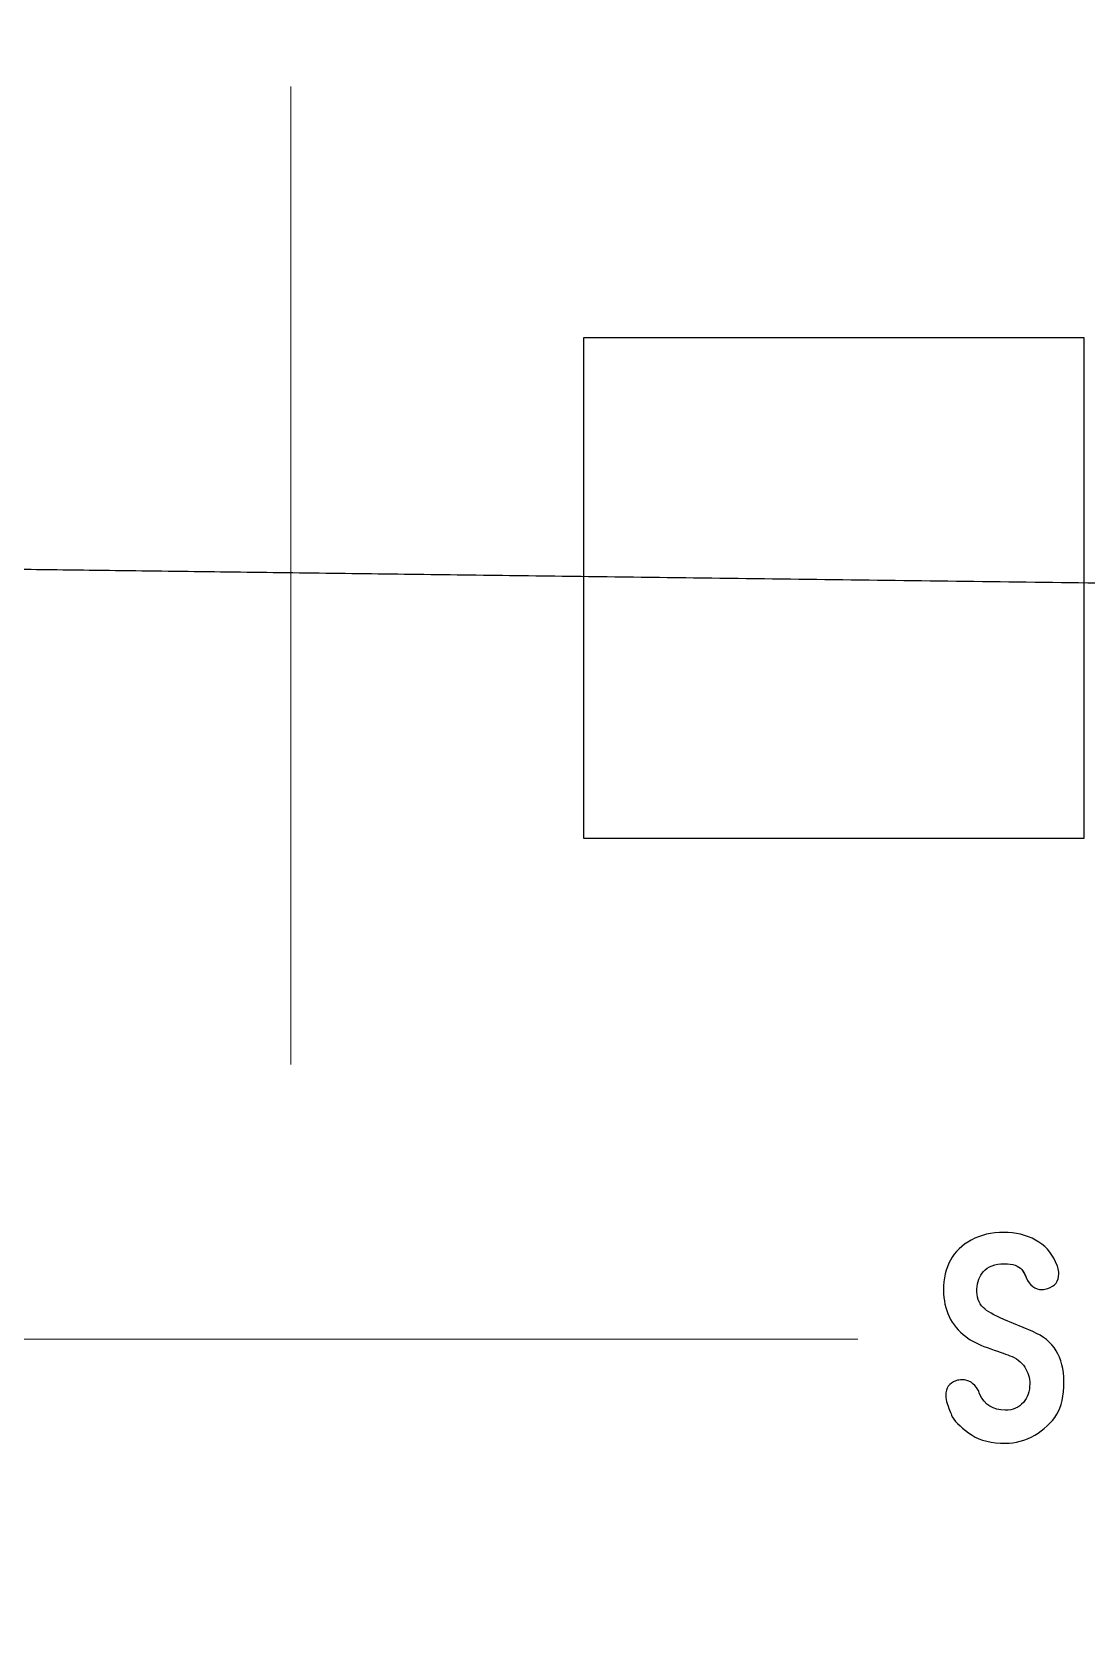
# Model space of a CAD drawing. Header units: millimetres. Extents: x -337 to -166, y 185 to 501.
# Drawn here: x -280.28 to -260.89, y 430.57 to 460.02 of the extents above; entities that cross this region are included whole.
import ezdxf

# ---------------------------------------------------------------- set-up
doc = ezdxf.new("R2010")
doc.units = ezdxf.units.MM
doc.header["$MEASUREMENT"] = 0
doc.layers.add('Layer 1', color=7, linetype='Continuous')

msp = doc.modelspace()

# ---------------------------------------------------------------- linework, layer by layer
at = {"layer": 'Layer 1', "color": 250}
for points in [[(-311.1169, 450.5194), (-311.1169, 450.5194), (-166.2022, 448.6773), (-166.2022, 448.6773), (-166.2022, 448.6773), (-166.2022, 448.6773), (-166.159, 460.3058), (-166.159, 460.3058), (-166.159, 460.3058), (-166.159, 460.8543), (-166.5537, 461.48), (-167.1023, 461.48), (-167.1023, 461.48), (-167.1023, 461.48), (-170.6737, 461.4801), (-170.6737, 461.4801), (-170.6737, 461.4801), (-170.6737, 461.4801), (-170.6739, 461.4805), (-170.6739, 461.4805), (-170.6739, 461.4805), (-170.7003, 461.4801), (-170.7268, 461.4795), (-170.7533, 461.4795), (-170.7533, 461.4795), (-170.7533, 461.4795), (-170.7731, 461.4793), (-170.7731, 461.4793), (-170.7731, 461.4793), (-174.1442, 461.4811), (-176.8765, 464.2387), (-176.8765, 467.6341), (-176.8765, 467.6341), (-176.8765, 471.0327), (-174.139, 473.7887), (-170.7638, 473.7887), (-170.7638, 473.7887), (-170.7337, 473.7888), (-170.7038, 473.7887), (-170.6737, 473.7879), (-170.6737, 473.7879), (-170.6737, 473.7879), (-170.6737, 473.7888), (-170.6737, 473.7888), (-170.6737, 473.7888), (-170.6737, 473.7888), (-167.2022, 473.7888), (-167.2022, 473.7888), (-167.2022, 473.7888), (-166.654, 473.7888), (-166.2023, 474.2404), (-166.2023, 474.7886), (-166.2023, 474.7886), (-166.2023, 474.7886), (-166.2022, 488.8965), (-166.2022, 488.8965), (-166.2022, 488.8965), (-166.2022, 489.4447), (-166.655, 489.8963), (-167.2023, 489.8963), (-167.2023, 489.8963), (-167.2023, 489.8963), (-170.6737, 489.8964), (-170.6737, 489.8964), (-170.6737, 489.8964), (-170.6737, 489.8964), (-170.6739, 489.8978), (-170.6739, 489.8978), (-170.6739, 489.8978), (-170.7038, 489.8972), (-170.7336, 489.8963), (-170.7638, 489.8963), (-170.7638, 489.8963), (-174.1391, 489.8964), (-176.8764, 492.0528), (-176.8764, 495.4512), (-176.8764, 495.4512), (-176.8764, 495.4512), (-176.8871, 499.6101), (-176.8871, 499.6101), (-176.8871, 499.6101), (-176.8871, 500.1598), (-177.3387, 500.6093), (-177.8871, 500.6093), (-177.8871, 500.6093), (-177.8871, 500.6093), (-300.517, 500.6094), (-300.517, 500.6094), (-300.517, 500.6094), (-300.7905, 500.6094), (-301.03, 500.5107), (-301.2245, 500.3161), (-301.2245, 500.3161), (-301.419, 500.1217), (-301.517, 499.8838), (-301.517, 499.6082), (-301.517, 499.6082), (-301.517, 499.6082), (-301.5018, 496.2474), (-301.5018, 496.2474), (-301.5018, 496.2474), (-301.5018, 492.8485), (-304.239, 490.6923), (-307.6143, 490.6923), (-307.6143, 490.6923), (-307.6444, 490.6923), (-307.6744, 490.6931), (-307.7041, 490.6939), (-307.7041, 490.6939), (-307.7041, 490.6939), (-307.7041, 490.6923), (-307.7041, 490.6923), (-307.7041, 490.6923), (-307.7041, 490.6923), (-310.1021, 490.6923), (-310.1021, 490.6923), (-310.1021, 490.6923), (-310.6505, 490.6923), (-311.1021, 490.2407), (-311.1021, 489.6923), (-311.1021, 489.6923), (-311.1021, 489.6923), (-311.1021, 474.7856), (-311.1021, 474.7856), (-311.1021, 474.7856), (-311.1021, 474.2373), (-310.6504, 473.7856), (-310.1021, 473.7856), (-310.1021, 473.7856), (-310.1021, 473.7856), (-307.7041, 473.7856), (-307.7041, 473.7856), (-307.7041, 473.7856), (-307.7041, 473.7856), (-307.7043, 473.7838), (-307.7043, 473.7838), (-307.7043, 473.7838), (-307.6756, 473.7844), (-307.6466, 473.7854), (-307.6178, 473.785), (-307.6178, 473.785), (-307.6178, 473.785), (-307.6016, 473.7849), (-307.6016, 473.7849), (-307.6016, 473.7849), (-304.2321, 473.7815), (-301.5018, 471.0247), (-301.5018, 467.6299), (-301.5018, 467.6299), (-301.5018, 464.2315), (-304.239, 461.4752), (-307.6143, 461.4752), (-307.6143, 461.4752), (-307.6444, 461.4754), (-307.6744, 461.476), (-307.7041, 461.4768), (-307.7041, 461.4768), (-307.7041, 461.4768), (-307.7041, 461.4754), (-307.7041, 461.4754), (-307.7041, 461.4754), (-307.7041, 461.4754), (-310.1021, 461.4754), (-310.1021, 461.4754), (-310.1021, 461.4754), (-310.6509, 461.4754), (-311.1021, 461.0239), (-311.1021, 460.4752), (-311.1021, 460.4752), (-311.1021, 460.4752), (-311.1169, 450.5194), (-311.1169, 450.5194)], [(-311.1169, 450.5214), (-311.1169, 450.5214), (-166.2022, 448.6773), (-166.2022, 448.6773), (-166.2022, 448.6773), (-166.2022, 448.6773), (-166.2022, 441.2629), (-166.2022, 441.2629), (-166.2022, 441.2629), (-166.2022, 440.7156), (-166.6526, 440.2628), (-167.2023, 440.2628), (-167.2023, 440.2628), (-167.2023, 440.2628), (-170.6737, 440.2628), (-170.6737, 440.2628), (-170.6737, 440.2628), (-170.6737, 440.2628), (-170.6739, 440.2624), (-170.6739, 440.2624), (-170.6739, 440.2624), (-170.7003, 440.2628), (-170.7268, 440.2633), (-170.7533, 440.2633), (-170.7533, 440.2633), (-170.7533, 440.2633), (-170.7731, 440.2635), (-170.7731, 440.2635), (-170.7731, 440.2635), (-174.1442, 440.2612), (-176.8765, 437.5041), (-176.8765, 434.1087), (-176.8765, 434.1087), (-176.8765, 430.7102), (-174.139, 427.9541), (-170.7638, 427.9541), (-170.7638, 427.9541), (-170.7337, 427.9541), (-170.7038, 427.9541), (-170.6737, 427.9549), (-170.6737, 427.9549), (-170.6737, 427.9549), (-170.6737, 427.9541), (-170.6737, 427.9541), (-170.6737, 427.9541), (-170.6737, 427.9541), (-167.2022, 427.9541), (-167.2022, 427.9541), (-167.2022, 427.9541), (-166.654, 427.9541), (-166.2023, 427.4996), (-166.2023, 426.9542), (-166.2023, 426.9542), (-166.2023, 426.9542), (-166.2022, 412.3466), (-166.2022, 412.3466), (-166.2022, 412.3466), (-166.2022, 411.8011), (-166.6543, 411.3465), (-167.2023, 411.3465), (-167.2023, 411.3465), (-167.2023, 411.3465), (-170.6737, 411.3467), (-170.6737, 411.3467), (-170.6737, 411.3467), (-170.6737, 411.3467), (-170.6739, 411.3451), (-170.6739, 411.3451), (-170.6739, 411.3451), (-170.7038, 411.3459), (-170.7336, 411.3465), (-170.7638, 411.3465), (-170.7638, 411.3465), (-174.1391, 411.3467), (-176.8764, 408.59), (-176.8764, 405.1916), (-176.8764, 405.1916), (-176.8764, 405.1916), (-176.8871, 401.4329), (-176.8871, 401.4329), (-176.8871, 401.4329), (-176.8871, 400.8833), (-177.3394, 400.4335), (-177.8871, 400.4335), (-177.8871, 400.4335), (-177.8871, 400.4335), (-299.817, 400.4336), (-299.817, 400.4336), (-299.817, 400.4336), (-300.0898, 400.4336), (-300.33, 400.5321), (-300.5245, 400.7267), (-300.5245, 400.7267), (-300.719, 400.9214), (-300.817, 401.159), (-300.817, 401.4346), (-300.817, 401.4346), (-300.817, 401.4346), (-300.8018, 405.5958), (-300.8018, 405.5958), (-300.8018, 405.5958), (-300.8018, 408.9944), (-303.539, 411.7505), (-306.9143, 411.7505), (-306.9143, 411.7505), (-306.9444, 411.7505), (-306.9744, 411.7497), (-307.0041, 411.7489), (-307.0041, 411.7489), (-307.0041, 411.7489), (-307.0041, 411.7505), (-307.0041, 411.7505), (-307.0041, 411.7505), (-307.0041, 411.7505), (-310.2021, 411.7505), (-310.2021, 411.7505), (-310.2021, 411.7505), (-310.7504, 411.7505), (-311.2021, 412.1997), (-311.2021, 412.7505), (-311.2021, 412.7505), (-311.2021, 412.7505), (-311.2021, 426.9574), (-311.2021, 426.9574), (-311.2021, 426.9574), (-311.2021, 427.508), (-310.7504, 427.9572), (-310.2021, 427.9572), (-310.2021, 427.9572), (-310.2021, 427.9572), (-307.0041, 427.9573), (-307.0041, 427.9573), (-307.0041, 427.9573), (-307.0041, 427.9573), (-307.0043, 427.9593), (-307.0043, 427.9593), (-307.0043, 427.9593), (-306.9756, 427.9587), (-306.9466, 427.9574), (-306.9178, 427.9578), (-306.9178, 427.9578), (-306.9178, 427.9578), (-306.9016, 427.9579), (-306.9016, 427.9579), (-306.9016, 427.9579), (-303.5321, 427.9617), (-300.8018, 430.7181), (-300.8018, 434.1129), (-300.8018, 434.1129), (-300.8018, 437.5117), (-303.539, 440.2676), (-306.9143, 440.2676), (-306.9143, 440.2676), (-306.9444, 440.2678), (-306.9744, 440.2668), (-307.0041, 440.266), (-307.0041, 440.266), (-307.0041, 440.266), (-307.0041, 440.2678), (-307.0041, 440.2678), (-307.0041, 440.2678), (-307.0041, 440.2678), (-310.1021, 440.2678), (-310.1021, 440.2678), (-310.1021, 440.2678), (-310.6511, 440.2678), (-311.1021, 440.7169), (-311.1021, 441.2676), (-311.1021, 441.2676), (-311.1021, 441.2676), (-311.1169, 450.5214), (-311.1169, 450.5214)]]:
    msp.add_open_spline(points, degree=3, knots=[0, 0, 0, 0, 0.0227273, 0.0227273, 0.0227273, 0.0227273, 0.0454545, 0.0454545, 0.0454545, 0.0454545, 0.0681818, 0.0681818, 0.0681818, 0.0681818, 0.0909091, 0.0909091, 0.0909091, 0.0909091, 0.1136364, 0.1136364, 0.1136364, 0.1136364, 0.1363636, 0.1363636, 0.1363636, 0.1363636, 0.1590909, 0.1590909, 0.1590909, 0.1590909, 0.1818182, 0.1818182, 0.1818182, 0.1818182, 0.2045455, 0.2045455, 0.2045455, 0.2045455, 0.2272727, 0.2272727, 0.2272727, 0.2272727, 0.25, 0.25, 0.25, 0.25, 0.2727273, 0.2727273, 0.2727273, 0.2727273, 0.2954545, 0.2954545, 0.2954545, 0.2954545, 0.3181818, 0.3181818, 0.3181818, 0.3181818, 0.3409091, 0.3409091, 0.3409091, 0.3409091, 0.3636364, 0.3636364, 0.3636364, 0.3636364, 0.3863636, 0.3863636, 0.3863636, 0.3863636, 0.4090909, 0.4090909, 0.4090909, 0.4090909, 0.4318182, 0.4318182, 0.4318182, 0.4318182, 0.4545455, 0.4545455, 0.4545455, 0.4545455, 0.4772727, 0.4772727, 0.4772727, 0.4772727, 0.5, 0.5, 0.5, 0.5, 0.5227273, 0.5227273, 0.5227273, 0.5227273, 0.5454545, 0.5454545, 0.5454545, 0.5454545, 0.5681818, 0.5681818, 0.5681818, 0.5681818, 0.5909091, 0.5909091, 0.5909091, 0.5909091, 0.6136364, 0.6136364, 0.6136364, 0.6136364, 0.6363636, 0.6363636, 0.6363636, 0.6363636, 0.6590909, 0.6590909, 0.6590909, 0.6590909, 0.6818182, 0.6818182, 0.6818182, 0.6818182, 0.7045455, 0.7045455, 0.7045455, 0.7045455, 0.7272727, 0.7272727, 0.7272727, 0.7272727, 0.75, 0.75, 0.75, 0.75, 0.7727273, 0.7727273, 0.7727273, 0.7727273, 0.7954545, 0.7954545, 0.7954545, 0.7954545, 0.8181818, 0.8181818, 0.8181818, 0.8181818, 0.8409091, 0.8409091, 0.8409091, 0.8409091, 0.8636364, 0.8636364, 0.8636364, 0.8636364, 0.8863636, 0.8863636, 0.8863636, 0.8863636, 0.9090909, 0.9090909, 0.9090909, 0.9090909, 0.9318182, 0.9318182, 0.9318182, 0.9318182, 0.9545455, 0.9545455, 0.9545455, 0.9545455, 1, 1, 1, 1], dxfattribs=at)
at = {"layer": 'Layer 1', "color": 7, "lineweight": 9}
for points in [[(-275.5258, 441.0292), (-275.5258, 441.0292), (-275.5258, 459.0149), (-275.5258, 459.0149)], [(-297.0852, 435.9785), (-297.0852, 435.9785), (-265.1019, 435.9785), (-265.1019, 435.9785)]]:
    msp.add_open_spline(points, degree=3, dxfattribs=at)
at = {"layer": 'Layer 1', "color": 7}
for points, knots in [([(-270.1436, 454.3921), (-270.1436, 454.3921), (-260.9436, 454.3921), (-260.9436, 454.3921), (-260.9436, 454.3921), (-260.9436, 454.3921), (-260.9436, 445.1922), (-260.9436, 445.1922), (-260.9436, 445.1922), (-260.9436, 445.1922), (-270.1436, 445.1922), (-270.1436, 445.1922), (-270.1436, 445.1922), (-270.1436, 445.1922), (-270.1436, 454.3921), (-270.1436, 454.3921)], [0, 0, 0, 0, 0.2, 0.2, 0.2, 0.2, 0.4, 0.4, 0.4, 0.4, 0.6, 0.6, 0.6, 0.6, 1, 1, 1, 1]), ([(-261.4455, 434.5966), (-261.5475, 434.4375), (-261.683, 434.3093), (-261.8519, 434.2122), (-261.8519, 434.2122), (-262.0257, 434.1118), (-262.2052, 434.0612), (-262.3896, 434.0612), (-262.3896, 434.0612), (-262.645, 434.0612), (-262.8499, 434.1118), (-263.0041, 434.2122), (-263.0041, 434.2122), (-263.1779, 434.3249), (-263.2995, 434.4374), (-263.368, 434.5492), (-263.368, 434.5492), (-263.3819, 434.5746), (-263.4129, 434.6552), (-263.461, 434.7907), (-263.461, 434.7907), (-263.4782, 434.8397), (-263.4871, 434.8911), (-263.4871, 434.9433), (-263.4871, 434.9433), (-263.4871, 435.0788), (-263.4251, 435.1685), (-263.3011, 435.2109), (-263.3011, 435.2109), (-263.2627, 435.2241), (-263.2252, 435.2305), (-263.1885, 435.2305), (-263.1885, 435.2305), (-263.0677, 435.2306), (-262.9682, 435.1677), (-262.8898, 435.0412), (-262.8898, 435.0412), (-262.8898, 435.0306), (-262.8792, 435.0028), (-262.8588, 434.9604), (-262.8588, 434.9604), (-262.7683, 434.7671), (-262.6124, 434.6707), (-262.3929, 434.6707), (-262.3929, 434.6707), (-262.2542, 434.6708), (-262.1432, 434.7181), (-262.0608, 434.8119), (-262.0608, 434.8119), (-261.9825, 434.8992), (-261.9433, 435.0143), (-261.9433, 435.1563), (-261.9433, 435.1563), (-261.9433, 435.2673), (-261.9735, 435.3692), (-262.0339, 435.4622), (-262.0339, 435.4622), (-262.1008, 435.5626), (-262.1938, 435.6328), (-262.3113, 435.6728), (-262.3113, 435.6728), (-262.4035, 435.7081), (-262.5422, 435.7576), (-262.7275, 435.8229), (-262.7275, 435.8229), (-262.8849, 435.8777), (-263.0155, 435.9445), (-263.1191, 436.0236), (-263.1191, 436.0236), (-263.3917, 436.2309), (-263.5279, 436.5157), (-263.5279, 436.8772), (-263.5279, 436.8772), (-263.5279, 437.3081), (-263.359, 437.6148), (-263.0212, 437.7976), (-263.0212, 437.7976), (-262.8458, 437.8933), (-262.645, 437.9412), (-262.419, 437.9412), (-262.419, 437.9412), (-262.202, 437.9413), (-262.0078, 437.8939), (-261.8356, 437.8), (-261.8356, 437.8), (-261.6699, 437.7079), (-261.5467, 437.5748), (-261.4676, 437.401), (-261.4676, 437.401), (-261.4676, 437.401), (-261.4366, 437.3293), (-261.4366, 437.3293), (-261.4366, 437.3293), (-261.4349, 437.3261), (-261.4341, 437.3227), (-261.4341, 437.3194), (-261.4341, 437.3194), (-261.4366, 437.3261), (-261.4382, 437.3292), (-261.4382, 437.3292), (-261.4382, 437.3292), (-261.4382, 437.3277), (-261.4349, 437.3162), (-261.4268, 437.2958), (-261.4268, 437.2958), (-261.4154, 437.259), (-261.4096, 437.2207), (-261.4096, 437.1807), (-261.4096, 437.1807), (-261.4096, 437.0414), (-261.4774, 436.9498), (-261.6128, 436.9082), (-261.6128, 436.9082), (-261.6495, 436.8961), (-261.6846, 436.8894), (-261.7181, 436.8894), (-261.7181, 436.8894), (-261.847, 436.8896), (-261.9441, 436.9628), (-262.0078, 437.1089), (-262.0078, 437.1089), (-262.011, 437.1285), (-262.038, 437.1766), (-262.0885, 437.255), (-262.0885, 437.255), (-262.1481, 437.3269), (-262.2542, 437.3627), (-262.4092, 437.3627), (-262.4092, 437.3627), (-262.583, 437.3628), (-262.7111, 437.3153), (-262.7944, 437.2215), (-262.7944, 437.2215), (-262.8654, 437.1392), (-262.9053, 437.0314), (-262.9135, 436.8992), (-262.9135, 436.8992), (-262.9217, 436.7556), (-262.8833, 436.6413), (-262.7984, 436.5573), (-262.7984, 436.5573), (-262.7315, 436.4905), (-262.6051, 436.4178), (-262.419, 436.3394), (-262.419, 436.3394), (-262.419, 436.3394), (-261.8853, 436.1151), (-261.8853, 436.1151), (-261.8853, 436.1151), (-261.5059, 435.9551), (-261.3166, 435.6483), (-261.3166, 435.1946), (-261.3166, 435.1946), (-261.3166, 434.9312), (-261.3599, 434.7319), (-261.4455, 434.5966)], [0, 0, 0, 0, 0.025, 0.025, 0.025, 0.025, 0.05, 0.05, 0.05, 0.05, 0.075, 0.075, 0.075, 0.075, 0.1, 0.1, 0.1, 0.1, 0.125, 0.125, 0.125, 0.125, 0.15, 0.15, 0.15, 0.15, 0.175, 0.175, 0.175, 0.175, 0.2, 0.2, 0.2, 0.2, 0.225, 0.225, 0.225, 0.225, 0.25, 0.25, 0.25, 0.25, 0.275, 0.275, 0.275, 0.275, 0.3, 0.3, 0.3, 0.3, 0.325, 0.325, 0.325, 0.325, 0.35, 0.35, 0.35, 0.35, 0.375, 0.375, 0.375, 0.375, 0.4, 0.4, 0.4, 0.4, 0.425, 0.425, 0.425, 0.425, 0.45, 0.45, 0.45, 0.45, 0.475, 0.475, 0.475, 0.475, 0.5, 0.5, 0.5, 0.5, 0.525, 0.525, 0.525, 0.525, 0.55, 0.55, 0.55, 0.55, 0.575, 0.575, 0.575, 0.575, 0.6, 0.6, 0.6, 0.6, 0.625, 0.625, 0.625, 0.625, 0.65, 0.65, 0.65, 0.65, 0.675, 0.675, 0.675, 0.675, 0.7, 0.7, 0.7, 0.7, 0.725, 0.725, 0.725, 0.725, 0.75, 0.75, 0.75, 0.75, 0.775, 0.775, 0.775, 0.775, 0.8, 0.8, 0.8, 0.8, 0.825, 0.825, 0.825, 0.825, 0.85, 0.85, 0.85, 0.85, 0.875, 0.875, 0.875, 0.875, 0.9, 0.9, 0.9, 0.9, 0.925, 0.925, 0.925, 0.925, 0.95, 0.95, 0.95, 0.95, 1, 1, 1, 1]), ([(-261.4455, 434.5966), (-261.5475, 434.4375), (-261.683, 434.3093), (-261.8519, 434.2122), (-261.8519, 434.2122), (-262.0257, 434.1118), (-262.2052, 434.0612), (-262.3896, 434.0612), (-262.3896, 434.0612), (-262.645, 434.0612), (-262.8499, 434.1118), (-263.0041, 434.2122), (-263.0041, 434.2122), (-263.1779, 434.3249), (-263.2995, 434.4374), (-263.368, 434.5492), (-263.368, 434.5492), (-263.3819, 434.5746), (-263.4129, 434.6552), (-263.461, 434.7907), (-263.461, 434.7907), (-263.4782, 434.8397), (-263.4871, 434.8911), (-263.4871, 434.9433), (-263.4871, 434.9433), (-263.4871, 435.0788), (-263.4251, 435.1685), (-263.3011, 435.2109), (-263.3011, 435.2109), (-263.2627, 435.2241), (-263.2252, 435.2305), (-263.1885, 435.2305), (-263.1885, 435.2305), (-263.0677, 435.2306), (-262.9682, 435.1677), (-262.8898, 435.0412), (-262.8898, 435.0412), (-262.8898, 435.0412), (-262.8792, 435.0028), (-262.8588, 434.9604), (-262.8588, 434.9604), (-262.7683, 434.7671), (-262.6124, 434.6707), (-262.3929, 434.6707), (-262.3929, 434.6707), (-262.2542, 434.6708), (-262.1432, 434.7181), (-262.0608, 434.8119), (-262.0608, 434.8119), (-261.9825, 434.8992), (-261.9433, 435.0143), (-261.9433, 435.1563), (-261.9433, 435.1563), (-261.9433, 435.2673), (-261.9735, 435.3692), (-262.0339, 435.4622), (-262.0339, 435.4622), (-262.1008, 435.5626), (-262.1938, 435.6328), (-262.3113, 435.6728), (-262.3113, 435.6728), (-262.4035, 435.7081), (-262.5422, 435.7576), (-262.7275, 435.8229), (-262.7275, 435.8229), (-262.8849, 435.8777), (-263.0155, 435.9445), (-263.1191, 436.0236), (-263.1191, 436.0236), (-263.3917, 436.2309), (-263.5279, 436.5157), (-263.5279, 436.8772), (-263.5279, 436.8772), (-263.5279, 437.3081), (-263.359, 437.6148), (-263.0212, 437.7976), (-263.0212, 437.7976), (-262.8458, 437.8933), (-262.645, 437.9412), (-262.419, 437.9412), (-262.419, 437.9412), (-262.202, 437.9413), (-262.0078, 437.8939), (-261.8356, 437.8), (-261.8356, 437.8), (-261.6699, 437.7079), (-261.5467, 437.5748), (-261.4676, 437.401), (-261.4676, 437.401), (-261.4676, 437.401), (-261.4366, 437.3293), (-261.4366, 437.3293), (-261.4366, 437.3293), (-261.4366, 437.3293), (-261.4341, 437.3194), (-261.4341, 437.3194), (-261.4341, 437.3194), (-261.4341, 437.3194), (-261.4382, 437.3292), (-261.4382, 437.3292), (-261.4382, 437.3292), (-261.4382, 437.3292), (-261.4349, 437.3162), (-261.4268, 437.2958), (-261.4268, 437.2958), (-261.4154, 437.259), (-261.4096, 437.2207), (-261.4096, 437.1807), (-261.4096, 437.1807), (-261.4096, 437.0414), (-261.4774, 436.9498), (-261.6128, 436.9082), (-261.6128, 436.9082), (-261.6495, 436.8961), (-261.6846, 436.8894), (-261.7181, 436.8894), (-261.7181, 436.8894), (-261.847, 436.8896), (-261.9441, 436.9628), (-262.0078, 437.1089), (-262.0078, 437.1089), (-262.0078, 437.1089), (-262.038, 437.1766), (-262.0885, 437.255), (-262.0885, 437.255), (-262.1481, 437.3269), (-262.2542, 437.3627), (-262.4092, 437.3627), (-262.4092, 437.3627), (-262.583, 437.3628), (-262.7111, 437.3153), (-262.7944, 437.2215), (-262.7944, 437.2215), (-262.8654, 437.1392), (-262.9053, 437.0314), (-262.9135, 436.8992), (-262.9135, 436.8992), (-262.9217, 436.7556), (-262.8833, 436.6413), (-262.7984, 436.5573), (-262.7984, 436.5573), (-262.7315, 436.4905), (-262.6051, 436.4178), (-262.419, 436.3394), (-262.419, 436.3394), (-262.419, 436.3394), (-261.8853, 436.1151), (-261.8853, 436.1151), (-261.8853, 436.1151), (-261.5059, 435.9551), (-261.3166, 435.6483), (-261.3166, 435.1946), (-261.3166, 435.1946), (-261.3166, 434.9312), (-261.3599, 434.7319), (-261.4455, 434.5966)], [0, 0, 0, 0, 0.025, 0.025, 0.025, 0.025, 0.05, 0.05, 0.05, 0.05, 0.075, 0.075, 0.075, 0.075, 0.1, 0.1, 0.1, 0.1, 0.125, 0.125, 0.125, 0.125, 0.15, 0.15, 0.15, 0.15, 0.175, 0.175, 0.175, 0.175, 0.2, 0.2, 0.2, 0.2, 0.225, 0.225, 0.225, 0.225, 0.25, 0.25, 0.25, 0.25, 0.275, 0.275, 0.275, 0.275, 0.3, 0.3, 0.3, 0.3, 0.325, 0.325, 0.325, 0.325, 0.35, 0.35, 0.35, 0.35, 0.375, 0.375, 0.375, 0.375, 0.4, 0.4, 0.4, 0.4, 0.425, 0.425, 0.425, 0.425, 0.45, 0.45, 0.45, 0.45, 0.475, 0.475, 0.475, 0.475, 0.5, 0.5, 0.5, 0.5, 0.525, 0.525, 0.525, 0.525, 0.55, 0.55, 0.55, 0.55, 0.575, 0.575, 0.575, 0.575, 0.6, 0.6, 0.6, 0.6, 0.625, 0.625, 0.625, 0.625, 0.65, 0.65, 0.65, 0.65, 0.675, 0.675, 0.675, 0.675, 0.7, 0.7, 0.7, 0.7, 0.725, 0.725, 0.725, 0.725, 0.75, 0.75, 0.75, 0.75, 0.775, 0.775, 0.775, 0.775, 0.8, 0.8, 0.8, 0.8, 0.825, 0.825, 0.825, 0.825, 0.85, 0.85, 0.85, 0.85, 0.875, 0.875, 0.875, 0.875, 0.9, 0.9, 0.9, 0.9, 0.925, 0.925, 0.925, 0.925, 0.95, 0.95, 0.95, 0.95, 1, 1, 1, 1])]:
    msp.add_open_spline(points, degree=3, knots=knots, dxfattribs=at)

doc.saveas('drawing.dxf')
